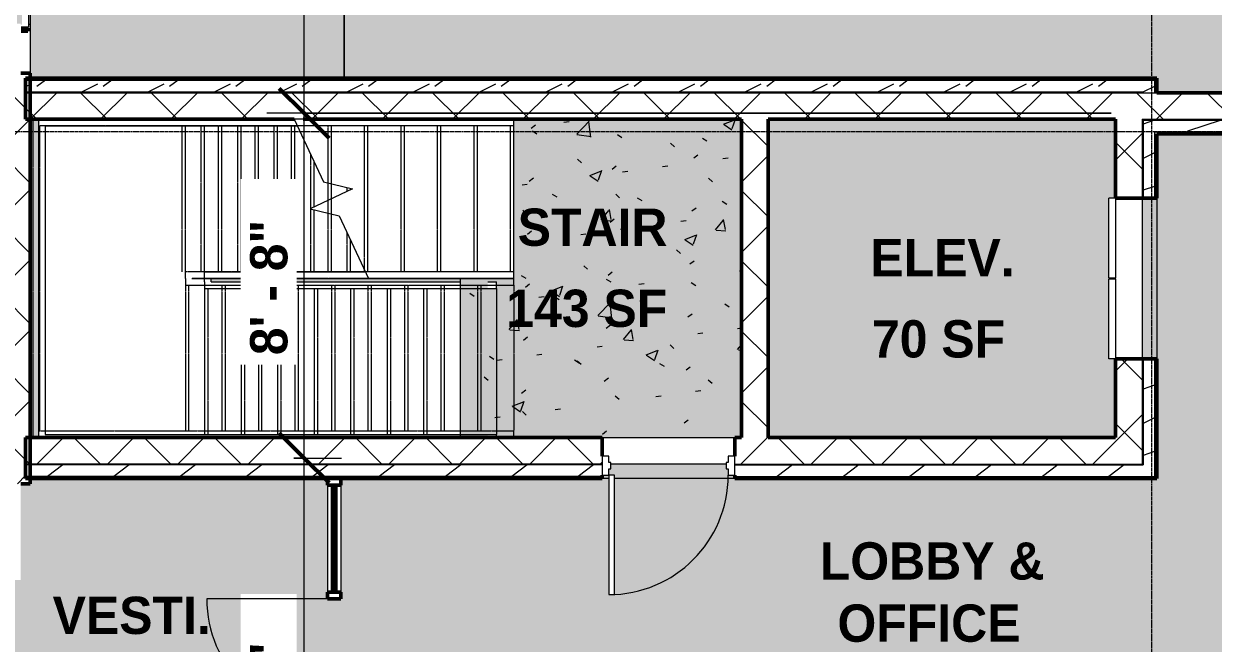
# Model space of a CAD drawing. Header units: inches. Extents: x -4292 to -464, y 9706 to 12474.
# Drawn here: x -3821.3 to -3462.8, y 11381 to 11567.8 of the extents above; entities that cross this region are included whole.
import ezdxf

# ---------------------------------------------------------------- set-up
doc = ezdxf.new("R2010")
doc.units = ezdxf.units.IN
doc.header["$MEASUREMENT"] = 0
doc.linetypes.add('Grid Line 1_2_', pattern=[0.875, 0.5, -0.125, 0.125, -0.125])
doc.linetypes.add('Overhead 1_16_', pattern=[0.101562, 0.0625, -0.039062])
for name, color, linetype, lineweight in [('A-ANNO-DIMS', 211, 'Continuous', 9), ('A-ANNO-DIMS-120', 211, 'Continuous', 9), ('A-AREA-IDEN', 2, 'Continuous', 9), ('A-DOOR-3', 50, 'Continuous', 13), ('A-DOOR-4', 250, 'Continuous', 50), ('A-DOOR-5', 31, 'Continuous', 9), ('A-DOOR-6', 31, 'Continuous', 20), ('A-DOOR-FRAM', 31, 'Continuous', 20), ('A-FLOR-2', 50, 'Continuous', 13), ('A-FLOR-PATT-5', 55, 'Continuous', 9), ('A-GLAZ-CURT-2', 52, 'Continuous', 50), ('A-GLAZ-CWMG', 51, 'Continuous', 9), ('A-GLAZ-CWMG-3', 51, 'Continuous', 50), ('A-WALL', 113, 'Continuous', 13), ('A-WALL-2', 250, 'Continuous', 50), ('A-WALL-4', 113, 'Continuous', 50), ('A-WALL-PATT-4', 252, 'Continuous', 9), ('A-WALL-PATT-5', 111, 'Continuous', 9), ('Q-SPCQ', 91, 'Continuous', 9), ('S-FNDN-1', 50, 'Continuous', 13), ('S-GRID-1', 1, 'Grid Line 1_2_', 9), ('S-STRS', 31, 'Continuous', 9), ('S-STRS-5', 31, 'Overhead 1_16_', 9), ('S-STRS-MBND', 31, 'Overhead 1_16_', 9), ('S-STRS-MBND-3', 31, 'Continuous', 9)]:
    doc.layers.add(name, color=color, linetype=linetype, lineweight=lineweight)
for name, color, linetype, lineweight, transparency in [('A-AREA-PATT-2', 7, 'Continuous', 9, 1), ('A-AREA-PATT-6', 254, 'Continuous', 9, 1), ('A-AREA-PATT-7', 41, 'Continuous', 9, 1)]:
    doc.layers.add(name, color=color, linetype=linetype, lineweight=lineweight, transparency=transparency)
doc.styles.add('Century Gothic_B', font='GOTHICB.TTF', dxfattribs={"height": 11.25})
doc.dimstyles.new('OD__1__Tol__', dxfattribs={"dimscale": 12, "dimtxt": 11.746893, "dimasz": 1.25, "dimexe": 0.9375, "dimexo": 0.625, "dimgap": 0.15625, "dimtad": 1, "dimdec": 0, "dimzin": 3, "dimdsep": 46, "dimlunit": 4, "dimtxsty": 'Century Gothic_B', "dimblk1": 'OBLIQUE', "dimblk2": 'OBLIQUE', "dimsah": 1, "dimcen": 0.09, "dimdle": 0.9375, "dimazin": 0, "dimtfac": 1, "dimtdec": 4, "dimtix": 1, "dimtmove": 0, "dimatfit": 3, "dimfxl": 1, "dimtvp": 1, "dimtfill": 1, "dimfrac": 2, "dimtolj": 1, "dimtzin": 0, "dimarcsym": 2})
pattern_1 = [(45, (0, 0), (-10.606602, 10.606602), []), (135, (0, 0), (-10.606602, -10.606602), [])]
pattern_2 = [(0, (0, 0), (38.4, 9.6), [1.584, -27.216, 1.584, -27.216, -153.6]), (0, (0, 0), (38.4, 9.6), [-57.6, 1.584, -56.016, 1.584, -27.216, -67.2]), (0, (0, 0), (38.4, 9.6), [-144, 1.584, -17.616, 1.584, -46.416]), (120, (14.4, 4.8), (-27.513844, 28.4553755), [1.584, -27.216, 1.584, -27.216, -153.6]), (120, (14.4, 4.8), (-27.513844, 28.4553755), [-57.6, 1.584, -56.016, 1.584, -27.216, -67.2]), (120, (14.4, 4.8), (-27.513844, 28.4553755), [-144, 1.584, -17.616, 1.584, -46.416]), (240, (19.2, 24), (-10.886156, -38.0553755), [1.584, -27.216, 1.584, -27.216, -153.6]), (240, (19.2, 24), (-10.886156, -38.0553755), [-57.6, 1.584, -56.016, 1.584, -27.216, -67.2]), (240, (19.2, 24), (-10.886156, -38.0553755), [-144, 1.584, -17.616, 1.584, -46.416])]
pattern_3 = [(216.87, (7.997, 19.992), (59.9755286, 39.9843071), [9.996, -89.964]), (206.565, (19.992, 13.994), (-19.991807, -19.992219), [22.352, -22.352]), (198.435, (19.992, 3.998), (-39.983821, -19.991955), [12.644, -50.576])]

# ---------------------------------------------------------------- blocks, each defined once
blk = doc.blocks.new('DIMBLOCK16-FLOOR PLAN - 1ST FLOOR')
at = {"layer": 'A-ANNO-DIMS-120'}
for p, q in [((-3828.32, 11545.4), (-3828.32, 10269.06)), ((-3828.32, 10280.31), (-3828.32, 11545.4)), ((-3839.57, 10280.31), (-3338.72, 10280.31)), ((-3338.72, 10283.41), (-3338.72, 10269.06)), ((-3338.72, 10280.31), (-3338.72, 10283.41))]:
    blk.add_line(p, q, dxfattribs=at)
at = {"layer": 'A-ANNO-DIMS-120', "lineweight": 50}
for p, q in [((-3828.32, 10280.31), (-3820.82, 10287.81)), ((-3338.72, 10280.31), (-3331.22, 10287.81)), ((-3828.32, 10280.31), (-3835.82, 10272.81)), ((-3338.72, 10280.31), (-3346.22, 10272.81))]:
    blk.add_line(p, q, dxfattribs=at)
at = {"layer": 'A-ANNO-DIMS-120', "color": 0, "insert": (-3613.26, 10296.6), "char_height": 11.25, "width": 71.3764, "attachment_point": 1, "line_spacing_factor": 0.984502, "style": 'Century Gothic_B', "bg_fill": 3, "box_fill_scale": 1.25, "bg_fill_color": 256, "bg_fill_true_color": 13158600, "bg_fill_transparency": 0}
blk.add_mtext('40\' - 10"', dxfattribs=at)
blk = doc.blocks.new('_Oblique')
at = {"color": 0, "linetype": 'ByBlock', "lineweight": -2}
blk.add_line((-0.5, -0.5), (0.5, 0.5), dxfattribs=at)
blk = doc.blocks.new('DIMBLOCK27-FLOOR PLAN - 1ST FLOOR')
at = {"layer": 'A-ANNO-DIMS-120', "lineweight": 50}
for p, q in [((-3736.8, 11436.8), (-3744.3, 11444.3)), ((-3736.8, 11436.8), (-3729.3, 11429.3)), ((-3736.8, 11278.16), (-3744.3, 11285.66)), ((-3736.8, 11278.16), (-3729.3, 11270.66))]:
    blk.add_line(p, q, dxfattribs=at)
at = {"layer": 'A-ANNO-DIMS-120'}
for p, q in [((-3739.91, 11436.8), (-3725.55, 11436.8)), ((-3736.8, 11436.8), (-3739.91, 11436.8)), ((-3736.8, 11278.16), (-3736.8, 11436.8)), ((-3739.91, 11278.16), (-3725.55, 11278.16)), ((-3736.8, 11278.16), (-3739.91, 11278.16))]:
    blk.add_line(p, q, dxfattribs=at)
at = {"layer": 'A-ANNO-DIMS-120', "color": 0, "insert": (-3753.09, 11332.12), "char_height": 11.25, "width": 60.8601, "attachment_point": 1, "rotation": 90, "line_spacing_factor": 0.984502, "style": 'Century Gothic_B', "bg_fill": 3, "box_fill_scale": 1.25, "bg_fill_color": 256, "bg_fill_true_color": 13158600, "bg_fill_transparency": 0}
blk.add_mtext('13\' - 3"', dxfattribs=at)
blk = doc.blocks.new('DIMBLOCK28-FLOOR PLAN - 1ST FLOOR')
at = {"layer": 'A-ANNO-DIMS-120', "lineweight": 50}
for p, q in [((-3736.8, 11540.8), (-3744.3, 11548.3)), ((-3736.8, 11540.8), (-3729.3, 11533.3)), ((-3736.8, 11436.8), (-3744.3, 11444.3)), ((-3736.8, 11436.8), (-3729.3, 11429.3))]:
    blk.add_line(p, q, dxfattribs=at)
at = {"layer": 'A-ANNO-DIMS-120'}
for p, q in [((-3493.56, 11540.8), (-3748.05, 11540.8)), ((-3736.8, 11436.8), (-3736.8, 11540.8)), ((-3736.8, 11540.8), (-3493.56, 11540.8)), ((-3739.91, 11436.8), (-3725.55, 11436.8)), ((-3736.8, 11436.8), (-3739.91, 11436.8))]:
    blk.add_line(p, q, dxfattribs=at)
at = {"layer": 'A-ANNO-DIMS-120', "color": 0, "insert": (-3753.09, 11467.83), "char_height": 11.25, "width": 50.3438, "attachment_point": 1, "rotation": 90, "line_spacing_factor": 0.984502, "style": 'Century Gothic_B', "bg_fill": 3, "box_fill_scale": 1.25, "bg_fill_color": 256, "bg_fill_true_color": 13158600, "bg_fill_transparency": 0}
blk.add_mtext('8\' - 8"', dxfattribs=at)
blk = doc.blocks.new('DIMBLOCK29-FLOOR PLAN - 1ST FLOOR')
at = {"layer": 'A-ANNO-DIMS-120', "lineweight": 50}
for p, q in [((-3736.8, 11777.18), (-3744.3, 11784.68)), ((-3736.8, 11777.18), (-3729.3, 11769.68)), ((-3736.8, 11540.8), (-3744.3, 11548.3)), ((-3736.8, 11540.8), (-3729.3, 11533.3))]:
    blk.add_line(p, q, dxfattribs=at)
at = {"layer": 'A-ANNO-DIMS-120'}
for p, q in [((-3739.91, 11777.18), (-3725.55, 11777.18)), ((-3736.8, 11777.18), (-3739.91, 11777.18)), ((-3736.8, 11540.8), (-3736.8, 11777.18)), ((-3493.56, 11540.8), (-3748.05, 11540.8)), ((-3736.8, 11540.8), (-3493.56, 11540.8))]:
    blk.add_line(p, q, dxfattribs=at)
at = {"layer": 'A-ANNO-DIMS-120', "color": 0, "insert": (-3753.09, 11633.63), "char_height": 11.25, "width": 60.8601, "attachment_point": 1, "rotation": 90, "line_spacing_factor": 0.984502, "style": 'Century Gothic_B', "bg_fill": 3, "box_fill_scale": 1.25, "bg_fill_color": 256, "bg_fill_true_color": 13158600, "bg_fill_transparency": 0}
blk.add_mtext('19\' - 8"', dxfattribs=at)

msp = doc.modelspace()

# ---------------------------------------------------------------- hatches: boundary and pattern name
at = {"layer": 'A-AREA-PATT-2'}
h = msp.add_hatch(color=256, dxfattribs=at)
h.paths.add_polyline_path([(-3816.81124, 11442.9894), (-3816.81124, 11538.8644), (-3739.73183, 11538.8644), (-3739.79012, 11538.9894), (-3819.32374, 11538.9894), (-3819.32374, 11442.9894)], flags=0)
h.paths.add_polyline_path([(-3689.81124, 11442.9894), (-3681.48526, 11442.9894), (-3681.48526, 11443.9144), (-3678.81124, 11443.9144), (-3678.81124, 11442.9894), (-3604.99874, 11442.9894), (-3604.99874, 11538.9894), (-3673.59874, 11538.9894), (-3673.59874, 11490.9894), (-3689.81124, 11490.9894), (-3689.81124, 11490.8644), (-3764.81124, 11490.8644), (-3764.81124, 11489.9144), (-3689.81124, 11489.9144), (-3689.81124, 11449.95921)], flags=0)
h.paths.add_polyline_path([(-3678.81124, 11487.9144), (-3681.48526, 11487.9144), (-3681.48526, 11489.9144), (-3678.81124, 11489.9144)], flags=0)
for points in [[(-3596.99874, 11442.9894), (-3492.24874, 11442.9894), (-3492.24874, 11466.7394), (-3494.24874, 11466.7394), (-3494.24874, 11490.8644), (-3492.24874, 11490.8644), (-3492.24874, 11491.1144), (-3494.24874, 11491.1144), (-3494.24874, 11515.2394), (-3492.24874, 11515.2394), (-3492.24874, 11538.9894), (-3596.99874, 11538.9894), (-3596.99874, 11449.95921)], [(-3826.72374, 11280.1644), (-3729.72374, 11280.1644), (-3729.69876, 11357.96127), (-3727.72374, 11357.96127), (-3727.72374, 11394.35971), (-3729.72374, 11394.35971), (-3729.72374, 11430.6144), (-3819.32374, 11430.6144), (-3819.32374, 11429.0769), (-3822.19874, 11429.0769), (-3822.19874, 11399.9769), (-3827.13702, 11399.9769), (-3827.13702, 11397.9769), (-3828.63702, 11397.9769), (-3828.63702, 11395.97846), (-3827.13702, 11395.97846), (-3827.13702, 11356.9644), (-3826.72374, 11356.9644), (-3826.72374, 11280.78315)]]:
    msp.add_hatch(color=256, dxfattribs=at).paths.add_polyline_path(points, flags=0)
at = {"layer": 'A-AREA-PATT-6'}
h = msp.add_hatch(color=256, dxfattribs=at)
h.paths.add_polyline_path([(-3449.77267, 11546.9894), (-3212.37374, 11546.9894), (-3212.37374, 11770.9894), (-3756.91124, 11770.9894), (-3756.91124, 11826.9894), (-3819.32374, 11826.9894), (-3819.32374, 11824.9894), (-3787.19874, 11824.9894), (-3787.19874, 11823.2394), (-3819.32374, 11823.2394), (-3819.32374, 11551.3644), (-3479.87374, 11551.3644), (-3479.87374, 11546.9894), (-3477.33713, 11546.9894)], flags=0)
h.paths.add_polyline_path([(-3821.84717, 11567.5394), (-3821.84717, 11759.7894), (-3823.32374, 11759.7894), (-3823.32374, 11567.7894), (-3822.19874, 11567.7894), (-3822.19874, 11567.5394)], flags=0)
h.paths.add_polyline_path([(-3823.19874, 11824.9894), (-3820.93344, 11824.9894), (-3820.93344, 11826.9894), (-3823.19874, 11826.9894)], flags=0)
h.paths.add_polyline_path([(-3822.82374, 11786.9894), (-3820.93344, 11786.9894), (-3820.93344, 11823.2394), (-3823.19874, 11823.2394), (-3823.19874, 11824.9894), (-3823.32374, 11824.9894), (-3823.32374, 11788.9894), (-3823.19874, 11788.9894), (-3823.19874, 11786.9894)], flags=0)
h.paths.add_polyline_path([(-3824.32374, 11788.9894), (-3824.32361, 11788.9894), (-3824.32374, 11821.61802), (-3826.51124, 11823.37258), (-3826.51124, 11789.6144), (-3825.13624, 11789.6144), (-3825.13624, 11788.9894), (-3824.43311, 11788.9894)], flags=0)
at = {"layer": 'A-AREA-PATT-7'}
h = msp.add_hatch(color=256, dxfattribs=at)
h.paths.add_polyline_path([(-3644.99874, 11431.6144), (-3643.24874, 11431.6144), (-3643.24874, 11395.6144), (-3644.99874, 11395.6144), (-3644.99874, 11431.24659)], flags=0)
h.paths.add_polyline_path([(-3407.86046, 11241.3894), (-3407.86046, 11277.2894), (-3408.48546, 11277.2894), (-3408.48546, 11285.9144), (-3399.86046, 11285.9144), (-3399.82374, 11281.2894), (-3369.87374, 11281.2894), (-3369.87374, 11281.5394), (-3371.87374, 11281.5394), (-3371.87374, 11283.5394), (-3369.87374, 11283.5394), (-3369.87374, 11284.30481), (-3371.87374, 11284.30481), (-3371.87374, 11286.30481), (-3369.87374, 11286.30481), (-3369.87374, 11322.30481), (-3371.87374, 11322.30481), (-3371.87374, 11473.7894), (-3140.12374, 11473.7894), (-3140.12374, 11474.7894), (-3139.12374, 11474.7894), (-3139.12374, 11476.7894), (-3137.12374, 11476.7894), (-3137.12374, 11513.18783), (-3139.12374, 11513.18783), (-3139.12374, 11535.7144), (-3199.99874, 11535.7144), (-3199.99874, 11534.6144), (-3479.87374, 11534.6144), (-3479.87374, 11515.2394), (-3484.24874, 11515.2394), (-3484.24874, 11466.7394), (-3479.87374, 11466.7394), (-3479.87374, 11430.6144), (-3606.99874, 11430.6144), (-3606.99874, 11431.6144), (-3608.99874, 11431.6144), (-3608.99874, 11433.5519), (-3609.62374, 11433.5519), (-3609.62374, 11434.9894), (-3644.37374, 11434.9894), (-3644.37374, 11433.5519), (-3644.99874, 11433.5519), (-3644.99874, 11431.6144), (-3646.99874, 11431.6144), (-3646.99874, 11430.6144), (-3725.72374, 11430.6144), (-3725.72374, 11394.35971), (-3727.72374, 11394.35971), (-3727.72374, 11357.96127), (-3725.72374, 11357.96127), (-3725.72374, 11280.1644), (-3677.32374, 11280.1644), (-3677.32374, 11278.1644), (-3641.32374, 11278.1644), (-3641.32374, 11280.1644), (-3633.32374, 11280.1644), (-3633.32374, 11244.3894), (-3563.1208, 11244.3894), (-3563.1208, 11244.59858), (-3565.40131, 11244.73055), (-3567.26939, 11244.9193), (-3569.79753, 11245.32517), (-3570.70758, 11245.59196), (-3571.39854, 11245.98752), (-3571.91291, 11246.49194), (-3572.31955, 11247.11119), (-3573.01824, 11248.65339), (-3574.6811, 11252.8335), (-3576.74238, 11258.36957), (-3579.66873, 11266.62047), (-3581.92321, 11273.13252), (-3581.92321, 11273.57532), (-3581.87929, 11273.75326), (-3581.59455, 11274.14261), (-3581.3155, 11274.30675), (-3580.73102, 11274.4335), (-3575.66534, 11275.3724), (-3574.02068, 11275.65004), (-3570.36517, 11276.1644), (-3567.65887, 11276.48555), (-3564.57037, 11276.77675), (-3560.03049, 11277.06782), (-3558.46569, 11277.14559), (-3552.30746, 11277.2825), (-3545.91571, 11277.25082), (-3539.18321, 11277.1002), (-3532.42633, 11276.80081), (-3529.18537, 11276.57703), (-3526.11431, 11276.29409), (-3523.27183, 11275.94466), (-3520.16796, 11275.39617), (-3518.38991, 11274.97849), (-3516.2882, 11274.34358), (-3515.96459, 11274.20471), (-3515.8049, 11274.07691), (-3515.60225, 11273.75326), (-3515.54112, 11273.35438), (-3515.55833, 11273.13252), (-3519.57892, 11261.60102), (-3521.81619, 11255.4393), (-3523.68507, 11250.56669), (-3524.81177, 11247.83397), (-3525.16198, 11247.11119), (-3525.56863, 11246.49194), (-3526.08739, 11245.98321), (-3526.77396, 11245.59196), (-3527.68401, 11245.32517), (-3528.74917, 11245.12935), (-3530.21214, 11244.9193), (-3532.46603, 11244.70822), (-3534.36074, 11244.59858), (-3534.36074, 11244.3894), (-3477.97374, 11244.3894), (-3477.97374, 11241.3894), (-3449.77267, 11241.3894)], flags=0)
h.paths.add_polyline_path([(-3545.91571, 11244.3894), (-3535.5618, 11244.3894), (-3535.5618, 11244.59858), (-3561.91974, 11244.59858), (-3561.91974, 11244.3894), (-3548.47353, 11244.3894)], flags=0)
h.paths.add_polyline_path([(-3486.33607, 11270.03965), (-3487.42032, 11270.18289), (-3499.01003, 11275.83557), (-3500.21823, 11274.66533), (-3501.06324, 11275.51033), (-3500.21823, 11276.42485), (-3512.16225, 11282.2798), (-3512.42946, 11282.63606), (-3512.50483, 11283.07498), (-3512.37176, 11283.49997), (-3509.43871, 11288.02383), (-3506.19618, 11292.33127), (-3502.49773, 11296.56348), (-3498.8477, 11300.21351), (-3494.77782, 11303.74963), (-3490.47038, 11306.99217), (-3485.74193, 11310.01702), (-3485.52152, 11310.05828), (-3484.98302, 11309.92521), (-3484.72635, 11309.7157), (-3484.60493, 11309.52718), (-3478.8293, 11297.77169), (-3477.95688, 11298.61669), (-3477.1387, 11297.74399), (-3478.28212, 11296.56348), (-3472.62944, 11284.97378), (-3472.50123, 11283.88671), (-3472.59752, 11282.94787), (-3472.78174, 11282.26574), (-3473.19827, 11281.44854), (-3475.20235, 11278.61767), (-3477.48485, 11276.0061), (-3477.11192, 11275.51033), (-3477.95693, 11274.66533), (-3478.45728, 11275.0417), (-3480.97374, 11272.88076), (-3484.22779, 11270.55609), (-3485.24978, 11270.16663), (-3486.06124, 11270.07178)], flags=0)
h.paths.add_polyline_path([(-3611.14547, 11270.03965), (-3612.27443, 11270.18289), (-3613.25374, 11270.55609), (-3616.67515, 11273.00113), (-3619.02426, 11275.0417), (-3619.52461, 11274.66533), (-3620.36961, 11275.51033), (-3619.99669, 11276.0061), (-3622.27919, 11278.61767), (-3624.28327, 11281.44854), (-3624.69979, 11282.26574), (-3624.93894, 11283.15125), (-3624.99045, 11284.06704), (-3624.8521, 11284.97378), (-3619.19942, 11296.56348), (-3620.36966, 11297.77169), (-3619.52466, 11298.61669), (-3618.61014, 11297.77169), (-3612.75519, 11309.7157), (-3612.39893, 11309.98292), (-3611.96001, 11310.05828), (-3611.53502, 11309.92521), (-3607.01116, 11306.99217), (-3602.70372, 11303.74963), (-3598.47151, 11300.05118), (-3594.82148, 11296.40116), (-3591.28536, 11292.33127), (-3588.04282, 11288.02383), (-3585.01797, 11283.29539), (-3584.97671, 11283.07498), (-3585.10978, 11282.53647), (-3585.31929, 11282.2798), (-3585.50781, 11282.15839), (-3597.2633, 11276.38275), (-3596.4183, 11275.51033), (-3597.291, 11274.69215), (-3598.47151, 11275.83557), (-3610.06121, 11270.18289)], flags=0)
h.paths.add_polyline_path([(-3548.74077, 11293.70566), (-3553.54568, 11293.76781), (-3558.34739, 11293.95421), (-3561.85331, 11294.38054), (-3565.26676, 11295.28698), (-3566.12587, 11295.7342), (-3566.85251, 11296.37458), (-3567.4042, 11297.17065), (-3567.74866, 11298.07587), (-3567.86577, 11299.03732), (-3567.86577, 11315.91789), (-3567.74866, 11316.87933), (-3567.4042, 11317.78456), (-3566.85251, 11318.58063), (-3566.12587, 11319.221), (-3565.26676, 11319.66823), (-3561.85331, 11320.57467), (-3558.34739, 11321.00099), (-3553.54568, 11321.1874), (-3548.74077, 11321.24954), (-3543.9301, 11321.18725), (-3539.12267, 11321.0004), (-3535.61753, 11320.57399), (-3532.20485, 11319.66769), (-3531.34565, 11319.22059), (-3530.61893, 11318.58029), (-3530.0672, 11317.78422), (-3529.72274, 11316.87898), (-3529.6057, 11315.91752), (-3529.61157, 11298.9894), (-3529.72274, 11298.07623), (-3530.0672, 11297.17098), (-3530.61893, 11296.37492), (-3531.34565, 11295.73461), (-3532.20485, 11295.28752), (-3535.61753, 11294.38121), (-3539.12267, 11293.95481), (-3543.9301, 11293.76796)], flags=0)
at = {"layer": 'A-WALL-PATT-5'}
h = msp.add_hatch(dxfattribs=at)
h.set_pattern_fill('FP_7', color=256, style=0, pattern_type=2)
h.set_pattern_definition(pattern_3)
h.paths.add_polyline_path([(-3724.72374, 11547.2394), (-3596.99874, 11547.24867), (-3596.99874, 11550.7394), (-3820.72374, 11550.7394), (-3820.72374, 11547.2394), (-3725.2401, 11547.2394)], flags=0)
h = msp.add_hatch(dxfattribs=at)
h.set_pattern_fill('FP_3', color=256, style=0, pattern_type=2)
h.set_pattern_definition(pattern_2)
h.paths.add_polyline_path([(-3724.72374, 11550.7394), (-3596.99874, 11550.7394), (-3596.99874, 11551.3644), (-3819.32374, 11551.3644), (-3819.32374, 11550.7394), (-3725.66534, 11550.7394)], flags=0)
h = msp.add_hatch(dxfattribs=at)
h.set_pattern_fill('FP_3', color=256, style=0, pattern_type=2)
h.set_pattern_definition(pattern_2)
h.paths.add_polyline_path([(-3484.24874, 11550.7394), (-3479.87374, 11550.7394), (-3479.87374, 11551.3644), (-3596.99874, 11551.3644), (-3596.99874, 11550.7394), (-3491.11935, 11550.7394)], flags=0)
h = msp.add_hatch(dxfattribs=at)
h.set_pattern_fill('FP_7', color=256, style=0, pattern_type=2)
h.set_pattern_definition(pattern_3)
h.paths.add_polyline_path([(-3596.99874, 11547.2394), (-3480.49874, 11547.2394), (-3480.49874, 11550.7394), (-3596.99874, 11550.7394)], flags=0)
h = msp.add_hatch(dxfattribs=at)
h.set_pattern_fill('FP_33', color=256, style=0, pattern_type=2)
h.set_pattern_definition(pattern_1)
h.paths.add_polyline_path([(-3752.91124, 11538.9894), (-3604.99874, 11538.9894), (-3604.99874, 11546.9894), (-3820.72374, 11546.9894), (-3820.72374, 11538.9894), (-3780.54611, 11538.9894)], flags=0)
h = msp.add_hatch(dxfattribs=at)
h.set_pattern_fill('FP_33', color=256, style=0, pattern_type=2)
h.set_pattern_definition(pattern_1)
h.paths.add_polyline_path([(-3604.99874, 11434.9894), (-3596.99874, 11434.9894), (-3596.99874, 11546.9894), (-3604.99874, 11546.9894), (-3604.99874, 11437.59568)], flags=0)
h = msp.add_hatch(dxfattribs=at)
h.set_pattern_fill('FP_33', color=256, style=0, pattern_type=2)
h.set_pattern_definition(pattern_1)
h.paths.add_polyline_path([(-3492.24874, 11538.9894), (-3484.24874, 11538.9894), (-3484.24874, 11546.9894), (-3596.99874, 11546.9894), (-3596.99874, 11538.9894), (-3504.90158, 11538.9894)], flags=0)
h = msp.add_hatch(dxfattribs=at)
h.set_pattern_fill('FP_33', color=256, style=0, pattern_type=2)
h.set_pattern_definition(pattern_1)
h.paths.add_polyline_path([(-3449.77267, 11538.9894), (-3212.37374, 11538.9894), (-3212.37374, 11546.9894), (-3484.24874, 11546.9894), (-3484.24874, 11538.9894), (-3477.33713, 11538.9894)], flags=0)
h = msp.add_hatch(dxfattribs=at)
h.set_pattern_fill('FP_7', color=256, style=0, pattern_type=2)
h.set_pattern_definition(pattern_3)
h.paths.add_polyline_path([(-3480.49874, 11431.2394), (-3480.49874, 11466.7394), (-3483.99874, 11466.7394), (-3483.99874, 11431.2394), (-3482.3352, 11431.2394)], flags=0)
h.paths.add_polyline_path([(-3480.49874, 11515.2394), (-3480.49874, 11538.7394), (-3483.99874, 11538.7394), (-3483.99874, 11515.2394)], flags=0)
h.paths.add_polyline_path([(-3480.54338, 11546.9894), (-3480.49874, 11546.9894), (-3480.51827, 11547.2394), (-3483.99874, 11547.2394), (-3483.99874, 11546.9894)], flags=0)
h = msp.add_hatch(dxfattribs=at)
h.set_pattern_fill('FP_33', color=256, style=0, pattern_type=2)
h.set_pattern_definition(pattern_1)
h.paths.add_polyline_path([(-3486.02793, 11434.9894), (-3484.24874, 11434.9894), (-3484.24874, 11466.7394), (-3492.24874, 11466.7394), (-3492.24874, 11434.9894), (-3486.09074, 11434.9894)], flags=0)
h.paths.add_polyline_path([(-3488.24874, 11515.2394), (-3484.24874, 11515.2394), (-3484.24874, 11538.9894), (-3492.24874, 11538.9894), (-3492.24874, 11515.2394)], flags=0)
h = msp.add_hatch(dxfattribs=at)
h.set_pattern_fill('FP_7', color=256, style=0, pattern_type=2)
h.set_pattern_definition(pattern_3)
h.paths.add_polyline_path([(-3204.12374, 11535.2394), (-3204.12374, 11538.7394), (-3480.49874, 11538.7394), (-3480.49874, 11535.2394), (-3204.37374, 11535.2394)], flags=0)
h = msp.add_hatch(dxfattribs=at)
h.set_pattern_fill('FP_3', color=256, style=0, pattern_type=2)
h.set_pattern_definition(pattern_2)
h.paths.add_polyline_path([(-3479.87374, 11534.6144), (-3200.62374, 11534.6144), (-3200.62374, 11535.2394), (-3479.87374, 11535.2394)], flags=0)
h = msp.add_hatch(dxfattribs=at)
h.set_pattern_fill('FP_33', color=256, style=0, pattern_type=2)
h.set_pattern_definition(pattern_1)
h.paths.add_polyline_path([(-3820.72374, 11434.9894), (-3646.99874, 11434.9894), (-3646.99874, 11442.9894), (-3820.72374, 11442.9894), (-3820.72374, 11435.02043)], flags=0)
h.paths.add_polyline_path([(-3604.99874, 11434.9894), (-3604.99874, 11442.9894), (-3606.99874, 11442.9894), (-3606.99874, 11434.9894)], flags=0)
h = msp.add_hatch(dxfattribs=at)
h.set_pattern_fill('FP_33', color=256, style=0, pattern_type=2)
h.set_pattern_definition(pattern_1)
h.paths.add_polyline_path([(-3492.24874, 11434.9894), (-3492.24874, 11442.9894), (-3596.99874, 11442.9894), (-3596.99874, 11434.9894), (-3497.99374, 11434.9894)], flags=0)
h = msp.add_hatch(dxfattribs=at)
h.set_pattern_fill('FP_7', color=256, style=0, pattern_type=2)
h.set_pattern_definition(pattern_3)
h.paths.add_polyline_path([(-3670.2883, 11431.2394), (-3646.99874, 11431.2394), (-3646.99874, 11434.7394), (-3820.72374, 11434.7394), (-3820.72374, 11431.2394), (-3698.98975, 11431.2394)], flags=0)
h.paths.add_polyline_path([(-3596.99874, 11431.2394), (-3596.99874, 11434.7394), (-3606.99874, 11434.7394), (-3606.99874, 11431.2394), (-3604.99874, 11431.2394)], flags=0)
h = msp.add_hatch(dxfattribs=at)
h.set_pattern_fill('FP_7', color=256, style=0, pattern_type=2)
h.set_pattern_definition(pattern_3)
h.paths.add_polyline_path([(-3596.99874, 11431.2394), (-3483.99874, 11431.2394), (-3483.99874, 11434.7394), (-3596.99874, 11434.7394), (-3596.99874, 11433.02045)], flags=0)
h = msp.add_hatch(dxfattribs=at)
h.set_pattern_fill('FP_3', color=256, style=0, pattern_type=2)
h.set_pattern_definition(pattern_2)
h.paths.add_polyline_path([(-3808.11056, 11430.6144), (-3646.99874, 11430.6144), (-3646.99874, 11431.2394), (-3819.32374, 11431.2394), (-3819.32374, 11430.6144)], flags=0)
h.paths.add_polyline_path([(-3596.99874, 11430.6144), (-3596.99874, 11431.2394), (-3606.99874, 11431.2394), (-3606.99874, 11430.6144), (-3604.99874, 11430.6144)], flags=0)

# ---------------------------------------------------------------- linework, layer by layer
at = {"layer": 'A-DOOR-3'}
for p in [(-3819.84717, 11760.7894), (-3821.84717, 11566.7894)]:
    msp.add_line(p, (-3819.84717, 11566.7894), dxfattribs=at)
at = {"layer": 'A-DOOR-4'}
for p, q in [((-3820.08681, 11566.50815), (-3822.08703, 11566.50815)), ((-3822.08703, 11565.50815), (-3820.08681, 11565.50815)), ((-3820.08681, 11565.50815), (-3820.08681, 11566.50815))]:
    msp.add_line(p, q, dxfattribs=at)
at = {"layer": 'A-WALL'}
for p, q in [((-3820.72374, 11550.7394), (-3480.49874, 11550.7394)), ((-3480.49874, 11550.7394), (-3480.49874, 11546.9894)), ((-3820.72374, 11547.2394), (-3483.99874, 11547.2394)), ((-3820.72374, 11546.9894), (-3479.87374, 11546.9894)), ((-3483.99874, 11547.2394), (-3483.99874, 11546.9894)), ((-3484.24874, 11538.9894), (-3204.37374, 11538.9894)), ((-3484.24874, 11538.9894), (-3484.24874, 11515.2394)), ((-3483.99874, 11538.7394), (-3204.12374, 11538.7394)), ((-3483.99874, 11538.7394), (-3483.99874, 11515.2394)), ((-3480.49874, 11535.2394), (-3200.62374, 11535.2394)), ((-3480.49874, 11535.2394), (-3480.49874, 11515.2394)), ((-3479.87374, 11515.2394), (-3479.87374, 11466.7394)), ((-3492.24874, 11490.8644), (-3492.24874, 11491.1144)), ((-3484.24874, 11466.7394), (-3484.24874, 11434.9894)), ((-3483.99874, 11466.7394), (-3483.99874, 11434.7394)), ((-3480.49874, 11466.7394), (-3480.49874, 11431.2394)), ((-3646.99874, 11442.9894), (-3606.99874, 11442.9894)), ((-3646.99874, 11434.9894), (-3820.72374, 11434.9894)), ((-3646.99874, 11434.7394), (-3820.72374, 11434.7394)), ((-3606.99874, 11434.9894), (-3484.24874, 11434.9894)), ((-3606.99874, 11434.7394), (-3483.99874, 11434.7394)), ((-3646.99874, 11431.2394), (-3820.72374, 11431.2394)), ((-3606.99874, 11431.2394), (-3480.49874, 11431.2394)), ((-3644.99874, 11430.6144), (-3646.99874, 11430.6144)), ((-3606.99874, 11430.6144), (-3643.24874, 11430.6144))]:
    msp.add_line(p, q, dxfattribs=at)
at = {"layer": 'A-WALL-4'}
for p, q in [((-3479.87374, 11551.3644), (-3820.72374, 11551.3644)), ((-3820.72374, 11551.3644), (-3820.72374, 11538.9894)), ((-3479.87374, 11546.9894), (-3479.87374, 11551.3644)), ((-3212.37374, 11546.9894), (-3479.87374, 11546.9894)), ((-3820.72374, 11538.9894), (-3739.79012, 11538.9894)), ((-3737.09893, 11538.9894), (-3604.99874, 11538.9894)), ((-3604.99874, 11538.9894), (-3604.99874, 11442.9894)), ((-3596.99874, 11442.9894), (-3596.99874, 11538.9894)), ((-3596.99874, 11538.9894), (-3492.24874, 11538.9894)), ((-3492.24874, 11538.9894), (-3492.24874, 11515.2394)), ((-3479.87374, 11534.6144), (-3199.99874, 11534.6144)), ((-3479.87374, 11515.2394), (-3479.87374, 11534.6144)), ((-3492.24874, 11515.2394), (-3479.87374, 11515.2394)), ((-3479.87374, 11466.7394), (-3492.24874, 11466.7394)), ((-3492.24874, 11466.7394), (-3492.24874, 11442.9894)), ((-3479.87374, 11430.6144), (-3479.87374, 11466.7394)), ((-3646.99874, 11442.9894), (-3820.72374, 11442.9894)), ((-3820.72374, 11442.9894), (-3820.72374, 11430.6144)), ((-3646.99874, 11437.3644), (-3646.99874, 11442.9894)), ((-3604.99874, 11442.9894), (-3606.99874, 11442.9894)), ((-3606.99874, 11442.9894), (-3606.99874, 11437.3644)), ((-3492.24874, 11442.9894), (-3596.99874, 11442.9894)), ((-3646.99874, 11430.6144), (-3646.99874, 11431.6144)), ((-3606.99874, 11431.6144), (-3606.99874, 11430.6144)), ((-3820.72374, 11430.6144), (-3646.99874, 11430.6144)), ((-3606.99874, 11430.6144), (-3479.87374, 11430.6144))]:
    msp.add_line(p, q, dxfattribs=at)
at = {"layer": 'S-FNDN-1'}
for p, q in [((-3819.32374, 11759.7894), (-3819.32374, 11567.5394)), ((-3819.32374, 11567.5394), (-3819.84717, 11567.5394))]:
    msp.add_line(p, q, dxfattribs=at)
at = {"layer": 'S-STRS'}
for p, q in [((-3816.81124, 11538.8644), (-3816.81124, 11442.9894)), ((-3769.03565, 11538.8644), (-3816.81124, 11538.8644)), ((-3739.73183, 11538.8644), (-3769.03565, 11538.8644)), ((-3737.09893, 11538.9894), (-3739.79012, 11538.9894)), ((-3673.59874, 11536.9894), (-3673.59874, 11538.9894)), ((-3814.81124, 11536.8644), (-3814.81124, 11443.9144)), ((-3769.03565, 11536.8644), (-3814.81124, 11536.8644)), ((-3766.81124, 11536.8644), (-3769.03565, 11536.8644)), ((-3755.81124, 11536.8644), (-3766.81124, 11536.8644)), ((-3766.81124, 11492.8644), (-3766.81124, 11536.8644)), ((-3744.81124, 11536.8644), (-3755.81124, 11536.8644)), ((-3755.81124, 11492.8644), (-3755.81124, 11536.8644)), ((-3738.79922, 11536.8644), (-3744.81124, 11536.8644)), ((-3744.81124, 11492.8644), (-3744.81124, 11536.8644)), ((-3728.59874, 11536.9894), (-3738.85751, 11536.9894)), ((-3717.59874, 11536.9894), (-3728.59874, 11536.9894)), ((-3728.59874, 11519.50964), (-3728.59874, 11536.9894)), ((-3706.59874, 11536.9894), (-3717.59874, 11536.9894)), ((-3717.59874, 11492.9894), (-3717.59874, 11536.9894)), ((-3695.59874, 11536.9894), (-3706.59874, 11536.9894)), ((-3706.59874, 11492.9894), (-3706.59874, 11536.9894)), ((-3684.59874, 11536.9894), (-3695.59874, 11536.9894)), ((-3695.59874, 11492.9894), (-3695.59874, 11536.9894)), ((-3673.59874, 11536.9894), (-3684.59874, 11536.9894)), ((-3684.59874, 11492.9894), (-3684.59874, 11536.9894)), ((-3673.59874, 11492.9894), (-3673.59874, 11536.9894)), ((-3733.81124, 11512.55877), (-3733.81124, 11526.16764)), ((-3722.81124, 11517.68815), (-3722.81124, 11518.1031)), ((-3728.59874, 11510.46915), (-3728.59874, 11514.9894)), ((-3733.81124, 11492.8644), (-3733.81124, 11511.73595)), ((-3722.81124, 11492.8644), (-3722.81124, 11502.57806)), ((-3764.81124, 11492.8644), (-3766.81124, 11492.8644)), ((-3766.81124, 11489.9144), (-3766.81124, 11492.8644)), ((-3755.81124, 11492.8644), (-3764.81124, 11492.8644)), ((-3744.81124, 11492.8644), (-3755.81124, 11492.8644)), ((-3733.81124, 11492.8644), (-3744.81124, 11492.8644)), ((-3722.81124, 11492.8644), (-3733.81124, 11492.8644)), ((-3718.28168, 11492.8644), (-3722.81124, 11492.8644)), ((-3717.59874, 11492.9894), (-3718.33997, 11492.9894)), ((-3706.59874, 11492.9894), (-3717.59874, 11492.9894)), ((-3695.59874, 11492.9894), (-3706.59874, 11492.9894)), ((-3684.59874, 11492.9894), (-3695.59874, 11492.9894)), ((-3673.59874, 11492.9894), (-3684.59874, 11492.9894)), ((-3673.59874, 11490.9894), (-3673.59874, 11492.9894)), ((-3766.81124, 11489.9144), (-3766.81124, 11487.9144)), ((-3764.81124, 11489.9144), (-3764.81124, 11490.8644)), ((-3689.81124, 11490.8644), (-3764.81124, 11490.8644)), ((-3764.81124, 11489.9144), (-3689.81124, 11489.9144)), ((-3673.59874, 11490.9894), (-3717.40735, 11490.9894)), ((-3681.48526, 11489.9144), (-3678.81124, 11489.9144)), ((-3678.81124, 11487.9144), (-3678.81124, 11489.9144)), ((-3766.81124, 11487.9144), (-3755.81124, 11487.9144)), ((-3766.81124, 11487.9144), (-3766.81124, 11443.9144)), ((-3755.81124, 11487.9144), (-3744.81124, 11487.9144)), ((-3755.81124, 11487.9144), (-3755.81124, 11443.9144)), ((-3744.81124, 11487.9144), (-3733.81124, 11487.9144)), ((-3744.81124, 11487.9144), (-3744.81124, 11443.9144)), ((-3733.81124, 11487.9144), (-3722.81124, 11487.9144)), ((-3733.81124, 11487.9144), (-3733.81124, 11443.9144)), ((-3722.81124, 11487.9144), (-3711.81124, 11487.9144)), ((-3722.81124, 11487.9144), (-3722.81124, 11443.9144)), ((-3711.81124, 11487.9144), (-3700.81124, 11487.9144)), ((-3711.81124, 11487.9144), (-3711.81124, 11443.9144)), ((-3700.81124, 11487.9144), (-3689.81124, 11487.9144)), ((-3700.81124, 11487.9144), (-3700.81124, 11443.9144)), ((-3689.81124, 11487.9144), (-3678.81124, 11487.9144)), ((-3678.81124, 11487.9144), (-3678.81124, 11443.9144)), ((-3814.81124, 11443.9144), (-3775.58683, 11443.9144)), ((-3775.58683, 11443.9144), (-3766.81124, 11443.9144)), ((-3766.81124, 11443.9144), (-3755.81124, 11443.9144)), ((-3755.81124, 11443.9144), (-3744.81124, 11443.9144)), ((-3744.81124, 11443.9144), (-3733.81124, 11443.9144)), ((-3733.81124, 11443.9144), (-3722.81124, 11443.9144)), ((-3722.81124, 11443.9144), (-3711.81124, 11443.9144)), ((-3711.81124, 11443.9144), (-3700.81124, 11443.9144)), ((-3700.81124, 11443.9144), (-3689.81124, 11443.9144)), ((-3689.81124, 11443.9144), (-3678.81124, 11443.9144)), ((-3678.81124, 11442.9894), (-3678.81124, 11443.9144))]:
    msp.add_line(p, q, dxfattribs=at)
at = {"layer": 'S-STRS-5'}
for p, q in [((-3767.81124, 11492.8644), (-3767.81124, 11536.8644)), ((-3756.81124, 11492.8644), (-3756.81124, 11536.8644)), ((-3745.81124, 11492.8644), (-3745.81124, 11536.8644)), ((-3729.59874, 11519.75267), (-3729.59874, 11536.9894)), ((-3718.59874, 11493.54433), (-3718.59874, 11536.9894)), ((-3707.59874, 11492.9894), (-3707.59874, 11536.9894)), ((-3696.59874, 11492.9894), (-3696.59874, 11536.9894)), ((-3685.59874, 11492.9894), (-3685.59874, 11536.9894)), ((-3674.59874, 11492.9894), (-3674.59874, 11536.9894)), ((-3734.81124, 11512.09246), (-3734.81124, 11528.31215)), ((-3723.81124, 11517.22184), (-3723.81124, 11518.34613)), ((-3729.59874, 11510.71218), (-3729.59874, 11514.52309)), ((-3734.81124, 11492.8644), (-3734.81124, 11511.97898)), ((-3723.81124, 11492.8644), (-3723.81124, 11504.72257)), ((-3765.81124, 11487.9144), (-3765.81124, 11443.9144)), ((-3754.81124, 11487.9144), (-3754.81124, 11443.9144)), ((-3743.81124, 11487.9144), (-3743.81124, 11443.9144)), ((-3732.81124, 11487.9144), (-3732.81124, 11443.9144)), ((-3721.81124, 11487.9144), (-3721.81124, 11443.9144)), ((-3710.81124, 11487.9144), (-3710.81124, 11443.9144)), ((-3699.81124, 11487.9144), (-3699.81124, 11443.9144))]:
    msp.add_line(p, q, dxfattribs=at)
at = {"layer": 'S-STRS-MBND'}
for p, q in [((-3818.59874, 11538.9894), (-3818.59874, 11442.9894)), ((-3774.91143, 11538.9894), (-3818.59874, 11538.9894)), ((-3739.79012, 11538.9894), (-3774.91143, 11538.9894)), ((-3816.59874, 11536.9894), (-3816.59874, 11444.9894)), ((-3774.91143, 11536.9894), (-3816.59874, 11536.9894)), ((-3738.85751, 11536.9894), (-3774.91143, 11536.9894)), ((-3773.59874, 11492.9894), (-3773.59874, 11536.9894)), ((-3772.59874, 11492.9894), (-3772.59874, 11536.9894)), ((-3762.59874, 11492.9894), (-3762.59874, 11536.9894)), ((-3761.59874, 11492.9894), (-3761.59874, 11536.9894)), ((-3751.59874, 11492.9894), (-3751.59874, 11536.9894)), ((-3750.59874, 11492.9894), (-3750.59874, 11536.9894)), ((-3740.59874, 11492.9894), (-3740.59874, 11536.9894)), ((-3739.59874, 11492.9894), (-3739.59874, 11536.9894)), ((-3729.59874, 11514.52309), (-3729.59874, 11519.75267)), ((-3728.59874, 11514.9894), (-3728.59874, 11519.50964)), ((-3729.59874, 11492.9894), (-3729.59874, 11510.71218)), ((-3728.59874, 11492.9894), (-3728.59874, 11510.46915)), ((-3770.59874, 11492.9894), (-3772.59874, 11492.9894)), ((-3772.59874, 11490.9894), (-3772.59874, 11492.9894)), ((-3770.59874, 11492.9894), (-3772.59874, 11492.9894)), ((-3718.33997, 11492.9894), (-3770.59874, 11492.9894)), ((-3718.59874, 11492.9894), (-3718.59874, 11493.54433)), ((-3772.59874, 11490.9894), (-3772.59874, 11488.9894)), ((-3772.59874, 11488.9894), (-3673.59874, 11488.9894)), ((-3772.59874, 11488.9894), (-3772.59874, 11444.9894)), ((-3771.59874, 11488.9894), (-3771.59874, 11444.9894)), ((-3770.59874, 11490.9894), (-3673.59874, 11490.9894)), ((-3717.40735, 11490.9894), (-3770.59874, 11490.9894)), ((-3761.59874, 11488.9894), (-3761.59874, 11444.9894)), ((-3760.59874, 11488.9894), (-3760.59874, 11444.9894)), ((-3750.59874, 11488.9894), (-3750.59874, 11444.9894)), ((-3749.59874, 11488.9894), (-3749.59874, 11444.9894)), ((-3739.59874, 11488.9894), (-3739.59874, 11444.9894)), ((-3738.59874, 11488.9894), (-3738.59874, 11444.9894)), ((-3728.59874, 11488.9894), (-3728.59874, 11444.9894)), ((-3727.59874, 11488.9894), (-3727.59874, 11444.9894)), ((-3717.59874, 11488.9894), (-3717.59874, 11444.9894)), ((-3716.59874, 11488.9894), (-3716.59874, 11444.9894)), ((-3706.59874, 11488.9894), (-3706.59874, 11444.9894)), ((-3705.59874, 11488.9894), (-3705.59874, 11444.9894)), ((-3695.59874, 11488.9894), (-3695.59874, 11444.9894)), ((-3694.59874, 11488.9894), (-3694.59874, 11444.9894)), ((-3684.59874, 11488.9894), (-3684.59874, 11444.9894)), ((-3683.59874, 11488.9894), (-3683.59874, 11444.9894)), ((-3673.59874, 11488.9894), (-3673.59874, 11490.9894)), ((-3673.59874, 11488.9894), (-3673.59874, 11444.9894)), ((-3818.59874, 11442.9894), (-3781.28605, 11442.9894)), ((-3816.59874, 11444.9894), (-3781.28605, 11444.9894)), ((-3781.28605, 11444.9894), (-3673.59874, 11444.9894)), ((-3781.28605, 11442.9894), (-3673.59874, 11442.9894)), ((-3673.59874, 11442.9894), (-3673.59874, 11444.9894))]:
    msp.add_line(p, q, dxfattribs=at)
at = {"layer": 'S-STRS-MBND-3'}
for p, q in [((-3739.79012, 11538.9894), (-3730.97596, 11520.08738)), ((-3722.22626, 11517.96093), (-3734.97121, 11512.01786)), ((-3730.97596, 11520.08738), (-3722.22626, 11517.96093)), ((-3734.97121, 11512.01786), (-3726.22151, 11509.89141)), ((-3726.22151, 11509.89141), (-3717.40735, 11490.9894))]:
    msp.add_line(p, q, dxfattribs=at)

# ---------------------------------------------------------------- next in the draw order: dimensions: what is measured, and where the dimension line sits
at = {"layer": 'A-ANNO-DIMS'}
dim = msp.add_linear_dim(base=(-3338.72374, 10280.30762), p1=(-3828.32374, 11552.9019), p2=(-3338.72374, 10290.91422), dimstyle='OD__1__Tol__', override={"dimpost": '<>', "dimfxl": 1353.632539}, dxfattribs=at)
dim.commit()
dim.dimension.update_dxf_attribs({"geometry": 'DIMBLOCK16-FLOOR PLAN - 1ST FLOOR', "text_midpoint": (-3583.52374, 10288.09059)})

# ---------------------------------------------------------------- next in the draw order: hatches: boundary and pattern name
at = {"layer": 'A-WALL-PATT-4'}
h = msp.add_hatch(dxfattribs=at)
h.set_pattern_fill('FP_33', color=256, style=0, pattern_type=2)
h.set_pattern_definition(pattern_1)
h.paths.add_polyline_path([(-3822.82374, 11429.0769), (-3819.32374, 11429.0769), (-3819.32374, 11431.2394), (-3820.72374, 11431.2394), (-3820.72374, 11434.7394), (-3819.32374, 11434.7394), (-3819.32374, 11434.9894), (-3820.72374, 11435.02043), (-3820.72374, 11442.9894), (-3819.32374, 11442.9894), (-3819.32374, 11538.9894), (-3820.72374, 11538.9894), (-3820.72374, 11546.9894), (-3819.32374, 11546.9894), (-3819.32374, 11547.2394), (-3820.72374, 11547.2394), (-3820.72374, 11550.7394), (-3819.32374, 11550.7394), (-3819.32374, 11552.9019), (-3827.32374, 11552.9019), (-3827.32374, 11429.0769), (-3823.58458, 11429.0769)], flags=0)

# ---------------------------------------------------------------- next in the draw order: linework, layer by layer
at = {"layer": 'A-DOOR-6'}
msp.add_line((-3644.99874, 11395.6144), (-3643.24874, 11395.6144), dxfattribs=at)
at = {"layer": 'A-FLOR-2'}
msp.add_line((-3484.24874, 11515.2394), (-3484.24874, 11466.7394), dxfattribs=at)
at = {"layer": 'A-WALL-2'}
for p, q in [((-3819.32374, 11552.9019), (-3822.19874, 11552.9019)), ((-3819.32374, 11429.0769), (-3819.32374, 11552.9019)), ((-3822.19874, 11429.0769), (-3819.32374, 11429.0769))]:
    msp.add_line(p, q, dxfattribs=at)
at = {"layer": 'S-FNDN-1'}
msp.add_line((-3819.32374, 11567.5394), (-3819.32374, 11552.9019), dxfattribs=at)
at = {"layer": 'S-GRID-1'}
msp.add_line((-3481.32374, 9836.17969), (-3481.32374, 12413.73712), dxfattribs=at)

# ---------------------------------------------------------------- next in the draw order: texts
at = {"layer": 'A-AREA-IDEN', "char_height": 11.25, "attachment_point": 1, "style": 'Century Gothic_B'}
for s, insert, width in [('LOBBY &', (-3581.3894, 11411.39486), 78.0225), ('VESTI.', (-3812.59937, 11394.98737), 52.64625), ('OFFICE', (-3576.0769, 11392.64486), 65.145)]:
    msp.add_mtext(s, dxfattribs=dict(at, insert=insert, width=width))

# ---------------------------------------------------------------- next in the draw order: dimensions: what is measured, and where the dimension line sits
at = {"layer": 'A-ANNO-DIMS'}
dim = msp.add_linear_dim(base=(-3736.79949, 11436.8019), p1=(-3747.40609, 11278.1644), p2=(-3747.40609, 11436.8019), angle=90, dimstyle='OD__1__Tol__', override={"dimpost": '<>', "dimfxl": 158.6375}, dxfattribs=at)
dim.commit()
dim.dimension.update_dxf_attribs({"geometry": 'DIMBLOCK27-FLOOR PLAN - 1ST FLOOR', "text_midpoint": (-3744.58246, 11357.48315)})

# ---------------------------------------------------------------- next in the draw order: linework, layer by layer
at = {"layer": 'A-DOOR-5'}
msp.add_line((-3729.72374, 11394.35971), (-3766.12217, 11394.35971), dxfattribs=at)
msp.add_arc((-3729.72374, 11394.35971), 36.39844, 180, 270, dxfattribs=at)
at = {"layer": 'A-GLAZ-CURT-2'}
msp.add_line((-3728.22374, 11396.35971), (-3727.22374, 11396.35971), dxfattribs=at)
at = {"layer": 'A-GLAZ-CWMG-3', "extrusion": (0, 0, -1)}
for p, q in [((-3725.72374, 11396.35971), (-3729.72374, 11396.35971)), ((-3729.72374, 11396.35971), (-3729.72374, 11394.35971)), ((-3725.72374, 11394.35971), (-3725.72374, 11396.35971)), ((-3729.72374, 11394.35971), (-3725.72374, 11394.35971))]:
    msp.add_line(p, q, dxfattribs=at)

# ---------------------------------------------------------------- next in the draw order: dimensions: what is measured, and where the dimension line sits
at = {"layer": 'A-ANNO-DIMS'}
dim = msp.add_linear_dim(base=(-3736.79949, 11540.8019), p1=(-3747.40609, 11436.8019), p2=(-3486.06124, 11540.8019), angle=90, dimstyle='OD__1__Tol__', override={"dimpost": '<>', "dimfxl": 281.277676}, dxfattribs=at)
dim.commit()
dim.dimension.update_dxf_attribs({"geometry": 'DIMBLOCK28-FLOOR PLAN - 1ST FLOOR', "text_midpoint": (-3744.58246, 11488.8019)})

# ---------------------------------------------------------------- next in the draw order: linework, layer by layer
at = {"layer": 'A-DOOR-5'}
msp.add_arc((-3644.99874, 11431.6144), 36, 270, 0, dxfattribs=at)
at = {"layer": 'A-DOOR-6'}
for p, q in [((-3643.24874, 11431.6144), (-3644.99874, 11431.6144)), ((-3644.99874, 11431.6144), (-3644.99874, 11395.6144)), ((-3643.24874, 11395.6144), (-3643.24874, 11431.6144))]:
    msp.add_line(p, q, dxfattribs=at)
at = {"layer": 'A-DOOR-FRAM'}
for p, q in [((-3644.99874, 11437.3644), (-3646.99874, 11437.3644)), ((-3646.99874, 11437.3644), (-3646.99874, 11431.6144)), ((-3644.99874, 11435.4269), (-3644.99874, 11437.3644)), ((-3644.37374, 11435.4269), (-3644.99874, 11435.4269)), ((-3644.37374, 11433.5519), (-3644.37374, 11435.4269)), ((-3608.99874, 11435.4269), (-3609.62374, 11435.4269)), ((-3609.62374, 11435.4269), (-3609.62374, 11433.5519)), ((-3606.99874, 11437.3644), (-3608.99874, 11437.3644)), ((-3608.99874, 11437.3644), (-3608.99874, 11435.4269)), ((-3606.99874, 11431.6144), (-3606.99874, 11437.3644)), ((-3646.99874, 11431.6144), (-3644.99874, 11431.6144)), ((-3644.99874, 11431.6144), (-3644.99874, 11433.5519)), ((-3644.99874, 11433.5519), (-3644.37374, 11433.5519)), ((-3609.62374, 11433.5519), (-3608.99874, 11433.5519)), ((-3608.99874, 11433.5519), (-3608.99874, 11431.6144)), ((-3608.99874, 11431.6144), (-3606.99874, 11431.6144))]:
    msp.add_line(p, q, dxfattribs=at)
at = {"layer": 'A-FLOR-2'}
for p, q in [((-3689.81124, 11490.9894), (-3689.81124, 11442.9894)), ((-3646.99874, 11442.9894), (-3606.99874, 11442.9894)), ((-3609.62374, 11434.9894), (-3644.37374, 11434.9894))]:
    msp.add_line(p, q, dxfattribs=at)
at = {"layer": 'A-GLAZ-CURT-2'}
for p, q in [((-3727.22374, 11428.6144), (-3728.22374, 11428.6144)), ((-3728.22374, 11428.6144), (-3728.22374, 11396.35971)), ((-3727.22374, 11396.35971), (-3727.22374, 11428.6144))]:
    msp.add_line(p, q, dxfattribs=at)
at = {"layer": 'A-GLAZ-CWMG'}
for p, q in [((-3729.72374, 11428.6144), (-3729.72374, 11396.35971)), ((-3725.72374, 11428.6144), (-3725.72374, 11396.35971))]:
    msp.add_line(p, q, dxfattribs=at)
at = {"layer": 'A-GLAZ-CWMG-3', "extrusion": (0, 0, -1)}
for p, q in [((-3725.72374, 11430.6144), (-3729.72374, 11430.6144)), ((-3729.72374, 11430.6144), (-3729.72374, 11428.6144)), ((-3729.72374, 11428.6144), (-3725.72374, 11428.6144)), ((-3725.72374, 11428.6144), (-3725.72374, 11430.6144))]:
    msp.add_line(p, q, dxfattribs=at)
at = {"layer": 'Q-SPCQ'}
for p, q in [((-3494.24874, 11491.1144), (-3494.24874, 11515.2394)), ((-3492.24874, 11515.2394), (-3494.24874, 11515.2394)), ((-3492.24874, 11515.2394), (-3492.24874, 11491.1144)), ((-3494.24874, 11491.1144), (-3492.24874, 11491.1144)), ((-3494.24874, 11466.7394), (-3494.24874, 11490.8644)), ((-3494.24874, 11490.8644), (-3492.24874, 11490.8644)), ((-3492.24874, 11490.8644), (-3492.24874, 11466.7394)), ((-3492.24874, 11466.7394), (-3494.24874, 11466.7394))]:
    msp.add_line(p, q, dxfattribs=at)

# ---------------------------------------------------------------- next in the draw order: texts
at = {"layer": 'A-AREA-IDEN', "char_height": 11.25, "attachment_point": 1, "style": 'Century Gothic_B'}
for s, insert, width in [('STAIR', (-3672.44714, 11512.06086), 49.2375), ('ELEV.', (-3566.15866, 11502.83586), 47.7225), ('143 SF', (-3675.87234, 11487.60325), 57.57), ('70 SF', (-3565.68622, 11478.37825), 46.58625)]:
    msp.add_mtext(s, dxfattribs=dict(at, insert=insert, width=width))

# ---------------------------------------------------------------- next in the draw order: dimensions: what is measured, and where the dimension line sits
at = {"layer": 'A-ANNO-DIMS'}
dim = msp.add_linear_dim(base=(-3736.79949, 11777.1769), p1=(-3486.06124, 11540.8019), p2=(-3747.40609, 11777.1769), angle=90, dimstyle='OD__1__Tol__', override={"dimpost": '<>', "dimfxl": 352.3837}, dxfattribs=at)
dim.commit()
dim.dimension.update_dxf_attribs({"geometry": 'DIMBLOCK29-FLOOR PLAN - 1ST FLOOR', "text_midpoint": (-3744.58246, 11658.9894)})

# ---------------------------------------------------------------- next in the draw order: hatches: boundary and pattern name
at = {"layer": 'A-FLOR-PATT-5'}
h = msp.add_hatch(dxfattribs=at)
h.set_pattern_fill('FP_30', color=256, style=0, pattern_type=2)
h.set_pattern_definition([(50, (0, 0), (34.4287, -3.01202), [3.6, -39.6]), (355, (0, 0), (-6.6596, 36.10481), [2.88, -31.68]), (100.451, (2.87, -0.25), (27.76876, 33.0931), [3.06, -33.655]), (46.184, (0, 9.6), (51.22752, -7.94535), [5.4, -59.4]), (96.636, (4.27, 8.94), (44.86319, 46.7577), [4.589, -50.482]), (351.184, (0, 9.6), (44.86417, 46.75745), [4.32, -47.52]), (21, (4.8, 7.2), (28.65176, -19.325734), [3.6, -39.6]), (326, (4.8, 7.2), (11.67934, 34.80662), [2.88, -31.68]), (71.451, (7.188, 5.59), (40.33096, 15.48132), [3.06, -33.655]), (37.5, (0, 0), (0.583112, 15.978979), [1.584, -29.712, 1.584, -30.576, -31.8]), (37.5, (0, 0), (0.583112, 15.978979), [-63.456, 1.584, -30.216]), (7.5, (0, 0), (12.62689, 18.932107), [1.584, -16.752, 1.584, -28.992, -12.12]), (7.5, (0, 0), (12.62689, 18.932107), [-48.912, 1.584, -10.536]), (327.5, (-10.704, 0), (25.622992, -1.082799), [1.584, -10.416, 1.584, -35.856, -49.68]), (327.5, (-10.704, 0), (25.622992, -1.082799), [-49.44, 1.584, -48.096]), (317.5, (-15.504, 0), (27.99243, 4.80496), [1.584, -14.016, 1.584, -23.28, -35.28]), (317.5, (-15.504, 0), (27.99243, 4.80496), [-40.464, 1.584, -33.696])])
h.paths.add_polyline_path([(-3678.81124, 11442.9894), (-3604.99874, 11442.9894), (-3604.99874, 11538.9894), (-3673.59874, 11538.9894), (-3673.59874, 11490.9894), (-3689.81124, 11490.9894), (-3689.81124, 11442.9894), (-3681.48526, 11442.9894), (-3681.48526, 11443.9144), (-3678.81124, 11443.9144)], flags=0)
h.paths.add_polyline_path([(-3678.81124, 11487.9144), (-3681.48526, 11487.9144), (-3681.48526, 11489.9144), (-3678.81124, 11489.9144)], flags=0)

# ---------------------------------------------------------------- next in the draw order: linework, layer by layer
at = {"layer": 'A-FLOR-2'}
for p, q in [((-3724.72374, 11770.9894), (-3724.72374, 11551.3644)), ((-3724.72374, 11551.3644), (-3724.72374, 11770.9894))]:
    msp.add_line(p, q, dxfattribs=at)
at = {"layer": 'S-GRID-1'}
msp.add_line((-464.45104, 11535.1894), (-4232.19143, 11535.1894), dxfattribs=at)

doc.saveas('drawing.dxf')
